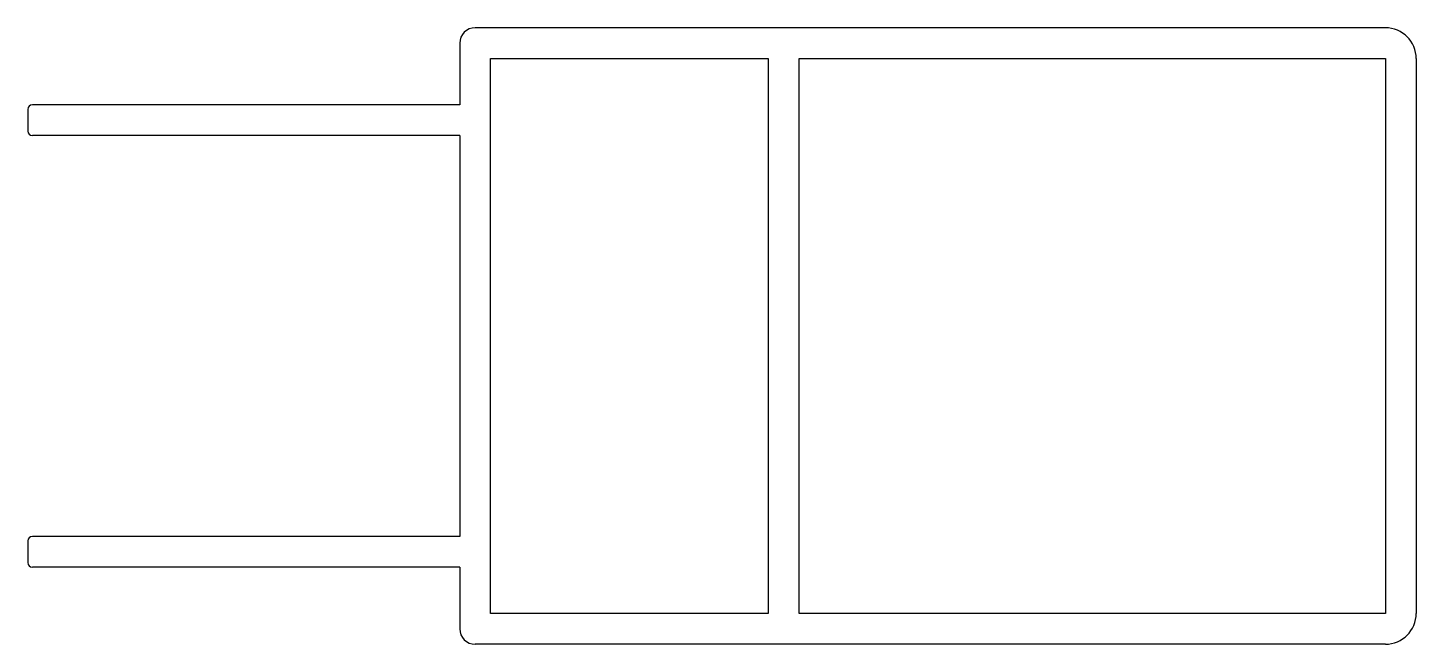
# Model space of a CAD drawing. Extents: x 3007 to 3097, y 1061.6 to 1101.6.
import ezdxf

# ---------------------------------------------------------------- set-up
doc = ezdxf.new("R2010")
doc.units = 0
doc.layers.get('0').update_dxf_attribs({"linetype": 'CONTINUOUS'})

msp = doc.modelspace()

# ---------------------------------------------------------------- linework, layer by layer
for p, q in [((3095.049, 1101.635), (3036.049, 1101.635)), ((3035.049, 1100.635), (3035.049, 1096.635)), ((3037.049, 1063.635), (3037.049, 1099.635)), ((3037.049, 1099.635), (3055.049, 1099.635)), ((3055.049, 1099.635), (3055.049, 1063.635)), ((3057.049, 1063.635), (3057.049, 1099.635)), ((3057.049, 1099.635), (3095.049, 1099.635)), ((3095.049, 1099.635), (3095.049, 1063.635)), ((3097.049, 1099.635), (3097.049, 1063.635)), ((3007.049, 1096.335), (3007.049, 1094.935)), ((3035.049, 1096.635), (3007.349, 1096.635)), ((3035.049, 1094.635), (3007.349, 1094.635)), ((3035.049, 1094.635), (3035.049, 1068.635)), ((3007.049, 1068.335), (3007.049, 1066.935)), ((3035.049, 1068.635), (3007.349, 1068.635)), ((3035.049, 1066.635), (3007.349, 1066.635)), ((3035.049, 1066.635), (3035.049, 1062.635)), ((3055.049, 1063.635), (3037.049, 1063.635)), ((3095.049, 1063.635), (3057.049, 1063.635)), ((3095.049, 1061.635), (3036.049, 1061.635))]:
    msp.add_line(p, q)
for centre, radius, start, end in [((3036.049, 1100.635), 1, 90, 180), ((3095.049, 1099.635), 2, 0, 90), ((3007.349, 1096.335), 0.3, 90, 180), ((3007.349, 1094.935), 0.3, 180, 270), ((3007.349, 1068.335), 0.3, 90, 180), ((3007.349, 1066.935), 0.3, 180, 270), ((3095.049, 1063.635), 2, 270, 0), ((3036.049, 1062.635), 1, 180, 270)]:
    msp.add_arc(centre, radius, start, end)

doc.saveas('drawing.dxf')
